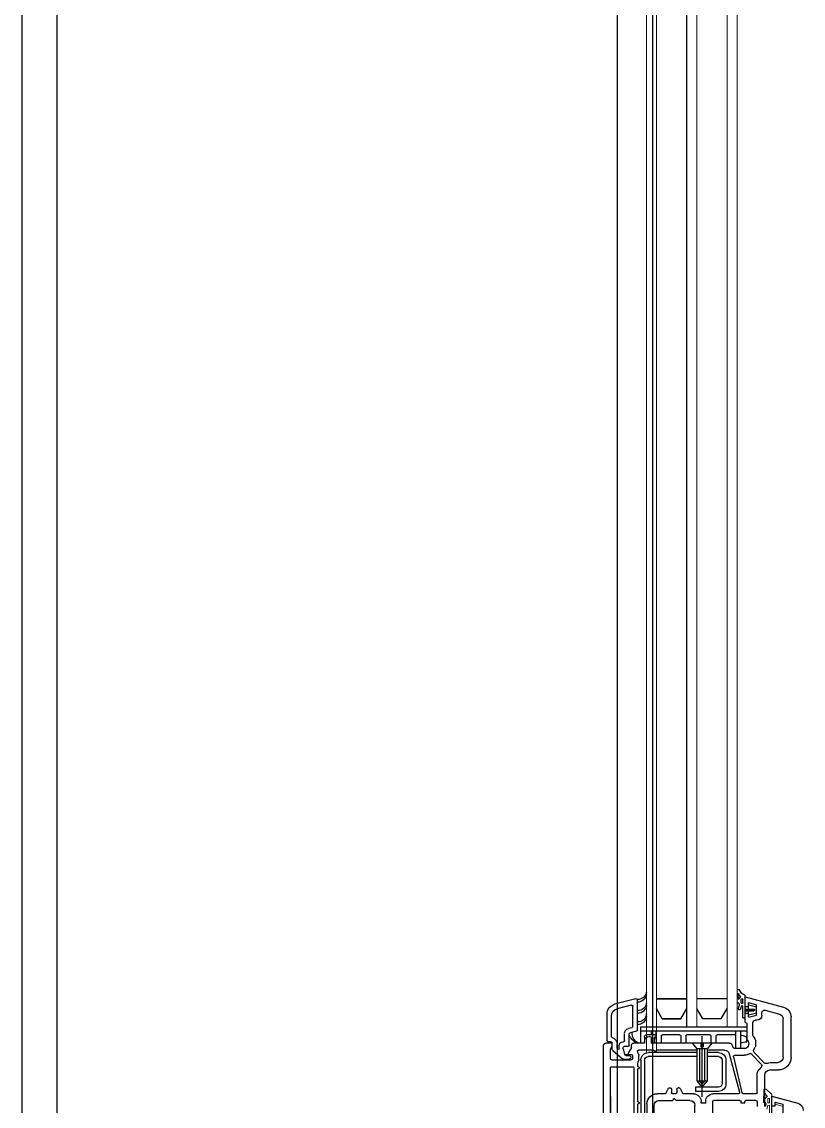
# Model space of a CAD drawing. Header units: millimetres. Extents: x 3616 to 17812, y 1698 to 9799.
# Drawn here: x 5267.5 to 5577.2, y 6884.4 to 7314 of the extents above; entities that cross this region are included whole.
import ezdxf

# ---------------------------------------------------------------- set-up
doc = ezdxf.new("R2010")
doc.units = ezdxf.units.MM
for name, color, linetype, lineweight in [('3', 4, 'Continuous', 15), ('column', 250, 'Continuous', 30), ('d4', 254, 'Continuous', 0)]:
    doc.layers.add(name, color=color, linetype=linetype, lineweight=lineweight)
doc.layers.add('d', color=254, linetype='Continuous')

# ---------------------------------------------------------------- blocks, each defined once
blk = doc.blocks.new('6.3.2')
at = {"layer": '3', "lineweight": 5}
for p, q in [((-62.18, -107.34), (-62.18, -607.5)), ((-58.18, -107.34), (-58.18, -607.5)), ((-46.23, -107.23), (-46.23, -607.5)), ((-46.18, -107.34), (-46.18, -607.5)), ((-46.18, -107.34), (-46.18, -607.5)), ((-42.23, -107.23), (-42.23, -607.5)), ((-42.18, -107.34), (-42.18, -607.5)), ((-42.18, -107.34), (-42.18, -607.5)), ((-30.18, -107.34), (-30.18, -607.5)), ((-30.18, -107.34), (-30.18, -607.5)), ((-26.18, -107.34), (-26.18, -607.5)), ((-26.18, -107.34), (-26.18, -607.5))]:
    blk.add_line(p, q, dxfattribs=at)
at = {"layer": 'd'}
for p, q in [((-79.13, -50), (-79.13, -100.02)), ((-76.41, -79.8), (-76.41, -68.48)), ((-76.41, -79.8), (-76.41, -68.48)), ((-65.64, -76.64), (-65.64, -69.61)), ((-65.64, -76.64), (-65.64, -69.61)), ((-64.36, -94.21), (-64.36, -69.61)), ((-64.36, -94.21), (-64.36, -69.61)), ((-62.91, -94.13), (-62.91, -69.61)), ((-62.91, -94.13), (-62.91, -69.61)), ((-61.93, -76.9), (-61.93, -69.61)), ((-61.93, -76.9), (-61.93, -69.61)), ((-59.11, -72.97), (-59.11, -76.29)), ((-59.11, -72.97), (-59.11, -76.29)), ((-42.96, -72.97), (-42.96, -76.29)), ((-42.96, -72.97), (-42.96, -76.29)), ((-12.48, -69.77), (-12.48, -79.89)), ((-12.48, -69.77), (-12.48, -80)), ((-12.48, -69.77), (-12.48, -79.89)), ((-12.48, -69.77), (-12.48, -80)), ((-8, -72.69), (-8, -76.77)), ((-8, -72.69), (-8, -76.77)), ((-65, -77.11), (-65.21, -77.11)), ((-65, -77.11), (-65.21, -77.11)), ((-65, -77.59), (-65, -77.11)), ((-65, -77.59), (-65, -77.11)), ((-40.46, -77.24), (-40.46, -77.9)), ((-38.68, -77.24), (-40.46, -77.24)), ((-40.46, -77.24), (-40.46, -77.9)), ((-38.68, -77.24), (-40.46, -77.24)), ((-38.68, -77.24), (-38.68, -77.9)), ((-38.68, -77.24), (-38.68, -77.9)), ((-35.94, -77.79), (-35.94, -73.1)), ((-35.94, -77.79), (-35.94, -73.1)), ((-24.61, -77.14), (-24.61, -77.79)), ((-24.61, -77.14), (-24.61, -77.79)), ((-23.21, -77.14), (-24.52, -77.14)), ((-23.21, -77.14), (-24.52, -77.14)), ((-23.21, -77.14), (-23.21, -77.79)), ((-23.21, -77.14), (-23.21, -77.79)), ((-18.27, -77.79), (-18.27, -75.86)), ((-18.27, -77.79), (-18.27, -75.86)), ((-15.25, -77.76), (-15.25, -75.86)), ((-15.25, -75.86), (-15.25, -88.33)), ((-15.25, -75.86), (-15.25, -88.33)), ((-12.48, -76.09), (-11.16, -76.09)), ((-12.48, -76.09), (-11.16, -76.09)), ((-12.48, -80), (-2.22, -77.23)), ((-12.09, -79.89), (-2.22, -77.23)), ((-11.16, -76.09), (-11.16, -77.61)), ((-11.16, -77.61), (-8, -76.77)), ((-11.16, -77.61), (-8, -76.77)), ((-65.64, -90.44), (-65.64, -78.06)), ((-65.64, -90.42), (-65.64, -78.06)), ((-65.64, -90.44), (-65.64, -78.06)), ((-65.64, -90.42), (-65.64, -78.06)), ((-65.14, -77.59), (-65, -77.59)), ((-65.14, -77.59), (-65, -77.59)), ((-54.84, -80.9), (-57.93, -80.9)), ((-54.84, -80.9), (-57.93, -80.9)), ((-57.31, -78.29), (-51.85, -78.29)), ((-57.31, -78.29), (-51.85, -78.29)), ((-53.53, -82.96), (-54.4, -81.18)), ((-53.53, -82.96), (-54.4, -81.18)), ((-52.19, -82.74), (-52.19, -81.4)), ((-52.19, -82.74), (-52.19, -81.4)), ((-52.19, -82.74), (-52.19, -81.4)), ((-52.19, -82.74), (-52.19, -81.4)), ((-50.59, -80.9), (-51.69, -80.9)), ((-50.59, -80.9), (-51.69, -80.9)), ((-51.37, -78.79), (-51.37, -78.93)), ((-51.37, -78.79), (-51.37, -78.93)), ((-50.9, -78.93), (-51.37, -78.93)), ((-50.9, -78.93), (-51.37, -78.93)), ((-50.9, -78.79), (-50.9, -78.93)), ((-50.9, -78.79), (-50.9, -78.93)), ((-44.96, -78.29), (-50.42, -78.29)), ((-44.96, -78.29), (-50.42, -78.29)), ((-50.09, -82.74), (-50.09, -81.4)), ((-50.09, -82.74), (-50.09, -81.4)), ((-50.09, -82.74), (-50.09, -81.4)), ((-50.09, -82.74), (-50.09, -81.4)), ((-48.74, -82.96), (-47.88, -81.18)), ((-48.74, -82.96), (-47.88, -81.18)), ((-43.46, -80.9), (-47.43, -80.9)), ((-43.46, -80.9), (-47.43, -80.9)), ((-40.15, -103.73), (-40.15, -79.75)), ((-40.15, -103.73), (-40.15, -79.75)), ((-25.72, -80.9), (-35.68, -80.9)), ((-25.72, -80.9), (-35.68, -80.9)), ((-25.11, -78.29), (-35.44, -78.29)), ((-25.11, -78.29), (-35.44, -78.29)), ((-29.33, -96.74), (-25.23, -81.53)), ((-29.33, -96.74), (-25.23, -81.53)), ((-27.68, -95.56), (-24.31, -81.28)), ((-27.68, -95.56), (-24.31, -81.28)), ((-18.77, -80.9), (-23.82, -80.9)), ((-18.77, -80.9), (-23.82, -80.9)), ((-18.77, -78.29), (-22.71, -78.29)), ((-18.77, -78.29), (-22.71, -78.29)), ((-18.27, -81.4), (-18.27, -88.49)), ((-18.27, -81.4), (-18.27, -88.49)), ((-53.08, -83.24), (-52.69, -83.24)), ((-53.08, -83.24), (-52.69, -83.24)), ((-49.19, -83.24), (-49.59, -83.24)), ((-49.19, -83.24), (-49.59, -83.24)), ((-42.73, -83.51), (-42.73, -81.82)), ((-33.65, -81.82), (-42.73, -81.82)), ((-42.73, -83.51), (-42.73, -81.82)), ((-33.65, -81.82), (-42.73, -81.82)), ((-33.6, -83.49), (-42.73, -83.49)), ((-33.6, -83.49), (-42.73, -83.49)), ((-42.15, -85.99), (-40.15, -83.49)), ((-42.15, -85.99), (-40.15, -83.49)), ((-41.15, -85.99), (-40.15, -84.74)), ((-38.15, -85.99), (-40.15, -83.49)), ((-38.15, -85.99), (-40.15, -83.49)), ((-39.15, -85.99), (-40.15, -84.74)), ((-32.1, -94.13), (-32.1, -84.99)), ((-32.1, -94.13), (-32.1, -84.99)), ((-30.65, -94.21), (-30.65, -84.82)), ((-30.65, -94.21), (-30.65, -84.82)), ((-42.15, -85.99), (-38.15, -85.99)), ((-42.15, -98.66), (-42.15, -85.99)), ((-42.15, -85.99), (-38.15, -85.99)), ((-42.15, -98.66), (-42.15, -85.99)), ((-41.15, -98.66), (-41.15, -85.99)), ((-41.15, -98.66), (-41.15, -85.99)), ((-40.15, -98.66), (-40.15, -85.99)), ((-40.15, -98.66), (-40.15, -85.99)), ((-39.15, -98.66), (-39.15, -85.99)), ((-39.15, -98.66), (-39.15, -85.99)), ((-38.15, -98.66), (-38.15, -85.99)), ((-38.15, -98.66), (-38.15, -85.99)), ((-75.91, -94.3), (-68.19, -94.3)), ((-75.91, -94.3), (-68.19, -94.3)), ((-65.64, -92.86), (-65.64, -91.87)), ((-65.64, -92.86), (-65.64, -91.87)), ((-65, -90.92), (-65.21, -90.92)), ((-65, -90.92), (-65.21, -90.92)), ((-65.17, -94.52), (-65.17, -96.19)), ((-65.17, -94.52), (-65.17, -96.19)), ((-65.14, -91.39), (-65, -91.39)), ((-65.14, -91.39), (-65, -91.39)), ((-65, -91.39), (-65, -90.92)), ((-65, -91.39), (-65, -90.92)), ((-20.35, -96.52), (-16.77, -92.78)), ((-20.35, -96.52), (-16.77, -92.78)), ((-19.46, -97.28), (-15.54, -93.19)), ((-19.46, -97.28), (-15.54, -93.19)), ((-16.72, -91.45), (-17.59, -90.4)), ((-16.72, -91.45), (-17.59, -90.4)), ((-14.51, -92.93), (-13.62, -93.21)), ((-14.51, -92.93), (-13.62, -93.21)), ((-13.25, -90.33), (-9.85, -90.33)), ((-13.25, -90.33), (-9.85, -90.33)), ((-12.71, -93.35), (-10.01, -93.35)), ((-12.71, -93.35), (-10.01, -93.35)), ((-76.41, -94.8), (-76.41, -98.36)), ((-76.41, -94.8), (-76.41, -98.36)), ((-76.35, -98.6), (-75.68, -99.82)), ((-76.35, -98.6), (-75.68, -99.82)), ((-75.68, -98.43), (-75.69, -101.02)), ((-75.68, -98.43), (-75.69, -101.02)), ((-75.5, -98.05), (-71.58, -94.76)), ((-75.5, -98.05), (-71.58, -94.76)), ((-71.4, -98.73), (-70.8, -96.44)), ((-71.4, -98.73), (-70.8, -96.44)), ((-71.26, -94.64), (-69.01, -94.64)), ((-71.26, -94.64), (-69.01, -94.64)), ((-70.82, -96.52), (-68.19, -96.52)), ((-70.82, -96.52), (-68.19, -96.52)), ((-70.32, -96.07), (-69.01, -96.07)), ((-70.32, -96.07), (-69.01, -96.07)), ((-69.28, -96.52), (-69.28, -96.69)), ((-69.28, -96.52), (-69.28, -96.69)), ((-69.15, -97.2), (-68.25, -98.75)), ((-69.15, -97.2), (-68.25, -98.75)), ((-67.69, -96.02), (-67.69, -94.8)), ((-67.69, -96.02), (-67.69, -94.8)), ((-59.41, -98.22), (-65.35, -98.22)), ((-59.41, -98.22), (-65.35, -98.22)), ((-59.41, -98.22), (-65.35, -98.22)), ((-59.41, -98.22), (-65.35, -98.22)), ((-42.15, -95.63), (-61.41, -95.63)), ((-42.15, -95.63), (-61.41, -95.63)), ((-42.15, -97.21), (-61.36, -97.21)), ((-42.15, -97.21), (-61.36, -97.21)), ((-58.46, -97.21), (-58.93, -97.21)), ((-58.46, -97.21), (-58.93, -97.21)), ((-58.46, -97.59), (-58.93, -97.59)), ((-58.93, -97.72), (-58.93, -97.59)), ((-58.46, -97.72), (-58.46, -97.59)), ((-42.15, -98.22), (-57.98, -98.22)), ((-42.15, -98.22), (-57.98, -98.22)), ((-42.15, -98.22), (-57.98, -98.22)), ((-42.15, -98.22), (-57.98, -98.22)), ((-44.04, -101.02), (-42.15, -98.66)), ((-44.04, -101.02), (-42.15, -98.66)), ((-38.15, -98.66), (-42.15, -98.66)), ((-38.15, -98.66), (-42.15, -98.66)), ((-33.6, -95.63), (-38.15, -95.63)), ((-33.6, -95.63), (-38.15, -95.63)), ((-33.65, -97.21), (-38.15, -97.21)), ((-33.65, -97.21), (-38.15, -97.21)), ((-31.26, -98.22), (-38.15, -98.22)), ((-31.37, -98.22), (-38.15, -98.22)), ((-31.26, -98.22), (-38.15, -98.22)), ((-31.37, -98.22), (-38.15, -98.22)), ((-36.26, -101.02), (-38.15, -98.66)), ((-36.26, -101.02), (-38.15, -98.66)), ((-27.19, -96.17), (-23.28, -96.17)), ((-27.19, -96.17), (-23.28, -96.17)), ((-22.53, -96.32), (-21.45, -96.75)), ((-22.53, -96.32), (-21.45, -96.75)), ((-19.59, -98.5), (-19.01, -99.43)), ((-19.59, -98.5), (-19.01, -99.43)), ((-8.01, -95.35), (-8.01, -110.53)), ((-8.01, -95.35), (-8.01, -110.53)), ((-4.85, -95.33), (-4.85, -111.34)), ((-4.85, -95.33), (-4.85, -111.34)), ((-75.69, -101.02), (-78.13, -101.02)), ((-75.69, -101.02), (-78.13, -101.02)), ((-77.76, -101.96), (-77.76, -112.47)), ((-77.76, -101.96), (-77.76, -112.47)), ((-76.18, -101.46), (-77.26, -101.46)), ((-76.18, -101.46), (-77.26, -101.46)), ((-73.79, -98.83), (-73.79, -100.43)), ((-73.79, -98.83), (-73.79, -100.43)), ((-72.94, -98.83), (-72.94, -99.96)), ((-72.94, -98.83), (-72.94, -99.96)), ((-71.44, -101.46), (-71.32, -101.46)), ((-71.44, -101.46), (-71.32, -101.46)), ((-69.48, -99.57), (-70.91, -99.57)), ((-69.48, -99.57), (-70.91, -99.57)), ((-70.82, -101.96), (-70.82, -104.55)), ((-70.82, -101.96), (-70.82, -104.55)), ((-68.98, -100.07), (-68.98, -104.55)), ((-68.98, -100.07), (-68.98, -104.55)), ((-68.11, -99.26), (-68.11, -100.02)), ((-68.11, -99.26), (-68.11, -100.02)), ((-64.49, -101.02), (-67.11, -101.02)), ((-64.49, -101.02), (-67.11, -101.02)), ((-62.96, -101.02), (-64.49, -101.02)), ((-64.49, -107.34), (-64.49, -101.02)), ((-62.96, -101.02), (-64.49, -101.02)), ((-64.49, -107.34), (-64.49, -101.02)), ((-62.96, -101.64), (-62.96, -101.02)), ((-62.96, -103.31), (-62.96, -101.02)), ((-62.96, -101.64), (-62.96, -101.02)), ((-62.96, -103.31), (-62.96, -101.02)), ((-60.28, -103.14), (-60.28, -101.02)), ((-60.28, -103.14), (-60.28, -101.02)), ((-29.25, -101.02), (-60.28, -101.02)), ((-29.25, -101.02), (-60.28, -101.02)), ((-59.14, -103.21), (-59.14, -101.02)), ((-59.14, -103.21), (-59.14, -101.02)), ((-58.28, -103.81), (-58.28, -101.02)), ((-58.28, -103.81), (-58.28, -101.02)), ((-58.28, -102.42), (-58.28, -105.76)), ((-58.28, -102.42), (-58.28, -105.76)), ((-56.31, -103.81), (-56.31, -101.02)), ((-56.31, -103.81), (-56.31, -101.02)), ((-48.56, -103.81), (-48.56, -101.02)), ((-48.56, -103.81), (-48.56, -101.02)), ((-46.58, -103.81), (-46.58, -101.02)), ((-46.58, -103.81), (-46.58, -101.02)), ((-40.64, -99.46), (-39.66, -99.46)), ((-40.64, -101.02), (-40.64, -99.46)), ((-40.64, -99.46), (-39.66, -99.46)), ((-40.64, -101.02), (-40.64, -99.46)), ((-40.15, -100.93), (-40.15, -99.46)), ((-40.15, -100.93), (-40.15, -99.46)), ((-39.66, -101.02), (-39.66, -99.46)), ((-39.66, -101.02), (-39.66, -99.46)), ((-36.58, -103.81), (-36.58, -101.02)), ((-36.58, -103.81), (-36.58, -101.02)), ((-34.6, -103.81), (-34.6, -101.02)), ((-34.6, -103.81), (-34.6, -101.02)), ((-28.34, -100.44), (-27.88, -99.43)), ((-28.34, -100.44), (-27.88, -99.43)), ((-23.12, -98.84), (-26.97, -98.84)), ((-23.12, -98.84), (-26.97, -98.84)), ((-26.84, -105.76), (-26.84, -98.84)), ((-26.84, -105.76), (-26.84, -98.84)), ((-24.86, -105.76), (-24.86, -98.84)), ((-24.86, -105.76), (-24.86, -98.84)), ((-22.37, -101.5), (-22.36, -102.47)), ((-22.37, -101.5), (-22.36, -102.47)), ((-22.36, -108.68), (-22.36, -102.47)), ((-22.36, -108.68), (-22.36, -102.47)), ((-22.36, -108.68), (-22.36, -102.47)), ((-22.36, -108.68), (-22.36, -102.47)), ((-19.84, -103.7), (-19.01, -102.37)), ((-19.84, -103.7), (-19.01, -102.37)), ((-18.86, -99.96), (-18.86, -101.85)), ((-18.86, -99.96), (-18.86, -101.85)), ((-76.05, -103.71), (-76.05, -111.62)), ((-76.05, -103.71), (-76.05, -111.62)), ((-67.9, -107.08), (-69.32, -106.72)), ((-67.9, -107.08), (-69.32, -106.72)), ((-66.05, -105.69), (-68.6, -105.04)), ((-66.05, -105.69), (-68.6, -105.04)), ((-65.68, -106.17), (-65.68, -118)), ((-65.68, -106.17), (-65.68, -118)), ((-22.36, -105.76), (-64.49, -105.76)), ((-22.36, -105.76), (-64.49, -105.76)), ((-22.36, -107.34), (-64.49, -107.34)), ((-22.36, -107.34), (-64.49, -107.34)), ((-58.78, -104.31), (-61.96, -104.31)), ((-58.78, -104.31), (-61.96, -104.31)), ((-60.78, -103.64), (-60.96, -103.64)), ((-60.78, -103.64), (-60.96, -103.64)), ((-60.17, -104.31), (-60.17, -105.76)), ((-60.17, -104.31), (-60.17, -105.76)), ((-58.28, -103.21), (-59.14, -103.21)), ((-58.28, -103.21), (-59.14, -103.21)), ((-49.06, -104.31), (-55.81, -104.31)), ((-49.06, -104.31), (-55.81, -104.31)), ((-42.18, -107.34), (-46.18, -107.34)), ((-42.18, -107.34), (-46.18, -107.34)), ((-37.08, -104.31), (-46.08, -104.31)), ((-37.08, -104.31), (-46.08, -104.31)), ((-26.84, -104.31), (-34.1, -104.31)), ((-26.84, -104.31), (-34.1, -104.31)), ((-19.99, -104.23), (-19.99, -109.04)), ((-19.99, -104.23), (-19.99, -109.04)), ((-67.52, -107.57), (-67.52, -115.48)), ((-67.52, -107.57), (-67.52, -115.48)), ((-62.18, -111.47), (-62.18, -112.52)), ((-62.18, -111.47), (-62.18, -112.52)), ((-55.87, -110.64), (-58.18, -114.71)), ((-55.87, -110.64), (-58.18, -114.71)), ((-55.87, -110.64), (-48.49, -110.64)), ((-48.49, -110.64), (-55.87, -110.64)), ((-55.87, -110.64), (-48.49, -110.64)), ((-48.49, -110.64), (-55.87, -110.64)), ((-48.49, -110.64), (-46.18, -114.71)), ((-48.49, -110.64), (-46.18, -114.71)), ((-39.87, -110.64), (-42.18, -114.71)), ((-39.87, -110.64), (-42.18, -114.71)), ((-32.49, -110.64), (-39.87, -110.64)), ((-32.49, -110.64), (-39.87, -110.64)), ((-32.49, -110.64), (-30.18, -114.71)), ((-32.49, -110.64), (-30.18, -114.71)), ((-23.94, -110.98), (-23.94, -115.76)), ((-23.94, -110.98), (-23.02, -110.98)), ((-23.94, -110.98), (-23.94, -115.76)), ((-23.94, -110.98), (-23.02, -110.98)), ((-23.02, -109.18), (-23.02, -120)), ((-23.02, -109.18), (-22.86, -109.18)), ((-23.02, -109.18), (-23.02, -119.3)), ((-23.02, -109.18), (-23.02, -120)), ((-23.02, -109.18), (-22.86, -109.18)), ((-23.02, -109.18), (-23.02, -119.3)), ((-21.7, -111.26), (-18.54, -112.11)), ((-21.7, -111.26), (-18.54, -112.11)), ((-21.7, -111.37), (-21.7, -117.03)), ((-21.7, -111.37), (-21.7, -117.03)), ((-18.43, -110.04), (-18.99, -110.04)), ((-18.43, -110.04), (-18.99, -110.04)), ((-68.14, -115.96), (-73.79, -114.53)), ((-68.14, -115.96), (-73.79, -114.53)), ((-62.18, -115.92), (-62.18, -116.97)), ((-62.18, -115.92), (-62.18, -116.97)), ((-25.49, -114.21), (-25.62, -114.75)), ((-25.49, -114.21), (-25.62, -114.75)), ((-25.62, -114.75), (-25.55, -115.29)), ((-25.62, -114.75), (-25.55, -115.29)), ((-25.55, -115.29), (-25.42, -115.63)), ((-25.55, -115.29), (-25.42, -115.63)), ((-25.01, -114.21), (-25.49, -114.21)), ((-25.01, -114.21), (-25.49, -114.21)), ((-25.42, -115.63), (-25.28, -116.03)), ((-25.42, -115.63), (-25.28, -116.03)), ((-25.01, -114.21), (-25.01, -114.21)), ((-24.54, -115.69), (-25.01, -114.21)), ((-25.01, -114.21), (-25.01, -114.21)), ((-24.54, -115.69), (-25.01, -114.21)), ((-24.54, -115.69), (-23.94, -115.76)), ((-24.54, -115.69), (-23.94, -115.76)), ((-23.02, -112.78), (-21.7, -112.78)), ((-23.02, -112.78), (-21.7, -112.78)), ((-23.02, -119.3), (-7.81, -115.2)), ((-23.02, -119.3), (-7.81, -115.2)), ((-23.02, -115.5), (-21.7, -115.5)), ((-23.02, -115.5), (-21.7, -115.5)), ((-22.72, -113.81), (-19.62, -113.81)), ((-22.72, -113.81), (-19.62, -113.81)), ((-22.72, -114.14), (-19.62, -114.14)), ((-22.72, -114.14), (-19.62, -114.14)), ((-22.72, -114.48), (-19.62, -114.48)), ((-22.72, -114.48), (-19.62, -114.48)), ((-21.72, -112.12), (-18.52, -112.98)), ((-21.72, -112.12), (-18.52, -112.98)), ((-21.72, -116.17), (-18.52, -115.3)), ((-21.72, -116.17), (-18.52, -115.3)), ((-18.54, -112.11), (-18.54, -116.18)), ((-18.54, -112.11), (-18.54, -116.18)), ((-16.43, -112.04), (-16.43, -113.03)), ((-16.43, -112.04), (-16.43, -113.03)), ((-15.17, -113.99), (-9.49, -112.46)), ((-15.17, -113.99), (-9.49, -112.46)), ((-66.3, -118.49), (-74.75, -116.34)), ((-66.3, -118.49), (-74.75, -116.34)), ((-62.18, -120.26), (-62.18, -121.23)), ((-62.18, -120.26), (-62.18, -121.23)), ((-58.18, -118.52), (-46.18, -118.52)), ((-46.18, -118.52), (-58.18, -118.52)), ((-58.18, -118.52), (-46.18, -118.52)), ((-46.18, -118.52), (-58.18, -118.52)), ((-30.18, -118.52), (-42.18, -118.52)), ((-30.18, -118.52), (-42.18, -118.52)), ((-25.82, -116.84), (-26.23, -116.84)), ((-25.82, -116.84), (-26.23, -116.84)), ((-25.96, -119.73), (-25.82, -118.86)), ((-25.96, -119.73), (-25.82, -118.86)), ((-25.89, -120.47), (-25.96, -119.73)), ((-25.89, -120.47), (-25.96, -119.73)), ((-25.55, -116.84), (-25.82, -116.84)), ((-25.55, -116.84), (-25.82, -116.84)), ((-25.82, -118.52), (-25.49, -118.45)), ((-25.82, -118.52), (-25.49, -118.45)), ((-25.82, -118.86), (-25.82, -118.52)), ((-25.82, -118.86), (-25.82, -118.52)), ((-25.49, -116.7), (-25.55, -116.84)), ((-25.49, -116.7), (-25.55, -116.84)), ((-25.35, -120.2), (-25.55, -120.47)), ((-25.35, -120.2), (-25.55, -120.47)), ((-25.28, -116.37), (-25.49, -116.7)), ((-25.28, -116.37), (-25.49, -116.7)), ((-25.49, -118.45), (-25.35, -118.72)), ((-25.49, -118.45), (-25.35, -118.72)), ((-25.35, -118.72), (-25.15, -118.99)), ((-25.35, -118.72), (-25.15, -118.99)), ((-25.22, -119.73), (-25.35, -120.2)), ((-25.22, -119.73), (-25.35, -120.2)), ((-25.28, -116.03), (-25.28, -116.37)), ((-25.28, -116.03), (-25.28, -116.37)), ((-24.74, -119.26), (-25.22, -119.73)), ((-24.74, -119.26), (-25.22, -119.73)), ((-25.15, -118.99), (-24.95, -119.13)), ((-25.15, -118.99), (-24.95, -119.13)), ((-24.95, -119.13), (-24.74, -119.26)), ((-24.95, -119.13), (-24.74, -119.26)), ((-24.61, -116.9), (-24.61, -118.25)), ((-24.61, -116.9), (-24.61, -118.25)), ((-23.94, -116.9), (-23.94, -118.25)), ((-23.94, -116.9), (-23.94, -118.25)), ((-21.7, -117.03), (-18.54, -116.18)), ((-21.7, -117.03), (-18.54, -116.18)), ((-25.28, -122.09), (-26.18, -122.09)), ((-25.28, -122.09), (-26.18, -122.09)), ((-25.55, -120.47), (-25.89, -120.47)), ((-25.55, -120.47), (-25.89, -120.47))]:
    blk.add_line(p, q, dxfattribs=at)
at = {"layer": 'd', "lineweight": 5}
for p, q in [((-62.18, -97.34), (-62.18, -597.5)), ((-58.18, -97.34), (-58.18, -597.5))]:
    blk.add_line(p, q, dxfattribs=at)
at = {"layer": 'd'}
blk.add_lwpolyline([(-67.1, -68.48, 0.414214), (-67.6, -67.98), (-75.91, -67.98, 0.414214), (-76.41, -68.48), (-76.41, -91.12, 0.414214), (-75.91, -91.62), (-67.6, -91.62, 0.414214), (-67.1, -91.12)], format="xyb", close=True, dxfattribs=at)
blk.add_lwpolyline([(-67.1, -68.48, 0.414214), (-67.6, -67.98), (-75.91, -67.98, 0.414214), (-76.41, -68.48), (-76.41, -91.12, 0.414214), (-75.91, -91.62), (-67.6, -91.62, 0.414214), (-67.1, -91.12)], format="xyb", close=True, dxfattribs=at)
for centre, radius, start, end in [((-65.14, -76.61), 0.5, 182.6654, 270), ((-65.14, -76.62), 0.5, 182.6654, 270), ((-65.14, -76.61), 0.5, 182.6654, 270), ((-65.14, -76.62), 0.5, 182.6654, 270), ((-57.93, -76.9), 4, 180, 270), ((-57.93, -76.9), 4, 180, 270), ((-57.11, -76.29), 2, 180, 270), ((-57.11, -76.29), 2, 180, 270), ((-44.96, -76.29), 2, 270, 0), ((-44.96, -76.29), 2, 270, 0), ((-3, -74.33), 3, 285.0983, 0), ((-65.14, -78.09), 0.5, 90, 177.3346), ((-65.14, -78.09), 0.5, 90, 177.3346), ((-65.14, -78.09), 0.5, 90, 177.3346), ((-65.14, -78.09), 0.5, 90, 177.3346), ((-54.84, -81.4), 0.5, 25.9445, 90), ((-54.84, -81.4), 0.5, 25.9445, 90), ((-51.69, -81.4), 0.5, 90, 180), ((-51.69, -81.4), 0.5, 90, 180), ((-51.87, -78.79), 0.5, 0, 87.3346), ((-51.87, -78.79), 0.5, 0, 87.3346), ((-51.87, -78.79), 0.5, 0, 87.3346), ((-51.87, -78.79), 0.5, 0, 87.3346), ((-50.4, -78.79), 0.5, 92.6654, 180), ((-50.4, -78.79), 0.5, 92.6654, 180), ((-50.59, -81.4), 0.5, 0, 90), ((-50.59, -81.4), 0.5, 0, 90), ((-47.43, -81.4), 0.5, 90, 154.0555), ((-47.43, -81.4), 0.5, 90, 154.0555), ((-43.46, -77.9), 3, 270, 0), ((-43.46, -77.9), 3, 270, 0), ((-35.68, -77.9), 3, 180, 270), ((-35.68, -77.9), 3, 180, 270), ((-35.44, -77.79), 0.5, 180, 270), ((-35.44, -77.79), 0.5, 180, 270), ((-25.72, -81.4), 0.5, 344.9477, 90), ((-25.72, -81.4), 0.5, 344.9477, 90), ((-25.11, -77.79), 0.5, 270, 0), ((-25.11, -77.79), 0.5, 270, 0), ((-23.82, -81.4), 0.5, 90, 166.7206), ((-23.82, -81.4), 0.5, 90, 166.7206), ((-22.71, -77.79), 0.5, 180, 270), ((-22.71, -77.79), 0.5, 180, 270), ((-18.77, -77.79), 0.5, 270, 0), ((-18.77, -77.79), 0.5, 270, 0), ((-18.77, -81.4), 0.5, 0, 90), ((-18.77, -81.4), 0.5, 0, 90), ((-53.08, -82.74), 0.5, 205.9445, 270), ((-53.08, -82.74), 0.5, 205.9445, 270), ((-52.69, -82.74), 0.5, 270, 0), ((-52.69, -82.74), 0.5, 270, 0), ((-49.59, -82.74), 0.5, 180, 270), ((-49.59, -82.74), 0.5, 180, 270), ((-49.19, -82.74), 0.5, 270, 334.0555), ((-49.19, -82.74), 0.5, 270, 334.0555), ((-33.65, -84.82), 3, 0, 90), ((-33.65, -84.82), 3, 0, 90), ((-33.6, -84.99), 1.5, 0, 90), ((-33.6, -84.99), 1.5, 0, 90), ((-15.27, -88.49), 3, 180, 219.4684), ((-15.27, -88.49), 3, 180, 219.4684), ((-13.25, -88.33), 2, 180, 270), ((-13.25, -88.33), 2, 180, 270), ((-75.91, -94.8), 0.5, 90, 180), ((-75.91, -94.8), 0.5, 90, 180), ((-68.19, -94.8), 0.5, 0, 90), ((-68.19, -94.8), 0.5, 0, 90), ((-65.14, -90.42), 0.5, 182.6654, 270), ((-65.14, -90.42), 0.5, 182.6654, 270), ((-65.14, -91.89), 0.5, 90, 177.3346), ((-65.14, -91.89), 0.5, 90, 177.3346), ((-66.17, -94.52), 1, 0, 34.6262), ((-66.17, -94.52), 1, 0, 34.6262), ((-61.36, -94.21), 3, 180, 270), ((-61.36, -94.21), 3, 180, 270), ((-61.41, -94.13), 1.5, 180, 270), ((-61.41, -94.13), 1.5, 180, 270), ((-33.65, -94.21), 3, 270, 0), ((-33.65, -94.21), 3, 270, 0), ((-33.6, -94.13), 1.5, 270, 0), ((-33.6, -94.13), 1.5, 270, 0), ((-17.49, -92.09), 1, 316.2165, 39.4684), ((-17.49, -92.09), 1, 316.2165, 39.4684), ((-14.81, -93.88), 1, 72.3643, 136.2165), ((-14.81, -93.88), 1, 72.3643, 136.2165), ((-12.71, -90.35), 3, 252.3643, 270), ((-12.71, -90.35), 3, 252.3643, 270), ((-10.01, -95.35), 2, 0, 90), ((-10.01, -95.35), 2, 0, 90), ((-9.85, -95.33), 5, 0, 90), ((-9.85, -95.33), 5, 0, 90), ((-75.91, -98.36), 0.5, 180, 208.5609), ((-75.91, -98.36), 0.5, 180, 208.5609), ((-75.91, -98.36), 0.5, 180, 208.5609), ((-75.91, -98.36), 0.5, 180, 208.5609), ((-75.18, -98.43), 0.5, 129.9751, 180), ((-75.18, -98.43), 0.5, 129.9751, 180), ((-73.37, -98.83), 0.426, 0, 180), ((-73.37, -98.83), 0.426, 0, 180), ((-71.26, -95.14), 0.5, 90, 129.9751), ((-71.26, -95.14), 0.5, 90, 129.9751), ((-70.87, -98.98), 0.59, 154.2907, 265.8991), ((-70.87, -98.98), 0.59, 154.2907, 265.8991), ((-70.32, -96.57), 0.5, 90, 165.2199), ((-70.32, -96.57), 0.5, 90, 165.2199), ((-68.28, -96.69), 1, 180, 210.0902), ((-68.28, -96.69), 1, 180, 210.0902), ((-69.01, -95.36), 0.712, 270, 90), ((-69.01, -95.36), 0.712, 270, 90), ((-69.11, -99.26), 1, 0, 30.0902), ((-69.11, -99.26), 1, 0, 30.0902), ((-68.19, -96.02), 0.5, 270, 0), ((-68.19, -96.02), 0.5, 270, 0), ((-65.27, -97.85), 0.37, 168.9804, 270), ((-65.27, -97.85), 0.37, 168.9804, 270), ((-66.17, -96.19), 1, 325.3738, 0), ((-66.17, -96.19), 1, 325.3738, 0), ((-59.43, -97.72), 0.5, 272.6654, 0), ((-59.43, -97.72), 0.5, 272.6654, 0), ((-57.96, -97.72), 0.5, 180, 267.3346), ((-57.96, -97.72), 0.5, 180, 267.3346), ((-31.26, -96.22), 2, 270, 344.9477), ((-31.26, -96.22), 2, 270, 344.9477), ((-27.19, -95.67), 0.5, 166.7206, 270), ((-27.19, -95.67), 0.5, 166.7206, 270), ((-23.28, -98.17), 2, 68.0132, 90), ((-23.28, -98.17), 2, 68.0132, 90), ((-21.07, -95.82), 1, 248.0132, 316.2165), ((-21.07, -95.82), 1, 248.0132, 316.2165), ((-18.74, -97.97), 1, 136.2165, 211.8498), ((-18.74, -97.97), 1, 136.2165, 211.8498), ((-78.13, -100.02), 1, 180, 270), ((-78.13, -100.02), 1, 180, 270), ((-77.26, -101.96), 0.5, 90, 180), ((-77.26, -101.96), 0.5, 90, 180), ((-76.18, -100.96), 0.5, 270, 352.2615), ((-76.18, -100.96), 0.5, 270, 352.2615), ((-76.79, -100.43), 3, 290.7962, 0), ((-76.79, -100.43), 3, 290.7962, 0), ((-71.44, -99.96), 1.5, 180, 270), ((-71.44, -99.96), 1.5, 180, 270), ((-71.32, -101.96), 0.5, 0, 90), ((-71.32, -101.96), 0.5, 0, 90), ((-69.48, -100.07), 0.5, 0, 90), ((-69.48, -100.07), 0.5, 0, 90), ((-61.65, -107.89), 8.25, 123.6965, 152.7682), ((-61.65, -107.89), 8.25, 123.6965, 152.7682), ((-67.11, -100.02), 1, 180, 270), ((-67.11, -100.02), 1, 180, 270), ((-63.25, -105.11), 4.61, 117.3505, 181.4083), ((-63.25, -105.11), 4.61, 117.3505, 181.4083), ((-60.96, -101.64), 2, 180, 270), ((-60.96, -101.64), 2, 180, 270), ((-29.25, -100.02), 1, 270, 335.4738), ((-29.25, -100.02), 1, 270, 335.4738), ((-26.97, -99.84), 1, 90, 155.4738), ((-26.97, -99.84), 1, 90, 155.4738), ((-22.47, -94.29), 7.21, 250.6083, 270.8093), ((-22.47, -94.29), 7.21, 250.6083, 270.8093), ((-23.12, -99.84), 1, 51.9951, 90), ((-23.12, -99.84), 1, 51.9951, 90), ((-24.55, -102.24), 2.16, 317.6915, 345.0457), ((-24.55, -102.24), 2.16, 317.6915, 345.0457), ((-23.89, -100.82), 2.25, 312.8502, 51.9951), ((-23.89, -100.82), 2.25, 312.8502, 51.9951), ((-19.86, -99.96), 1, 0, 31.8498), ((-19.86, -99.96), 1, 0, 31.8498), ((-19.86, -101.85), 1, 328.1502, 0), ((-19.86, -101.85), 1, 328.1502, 0), ((-75.55, -103.71), 0.5, 110.7962, 180), ((-75.55, -103.71), 0.5, 110.7962, 180), ((-68.82, -104.78), 2, 180, 255.595), ((-68.82, -104.78), 2, 180, 255.595), ((-68.48, -104.55), 0.5, 180, 255.595), ((-68.48, -104.55), 0.5, 180, 255.595), ((-68.02, -107.57), 0.5, 0, 75.595), ((-68.02, -107.57), 0.5, 0, 75.595), ((-66.18, -106.17), 0.5, 0, 75.595), ((-66.18, -106.17), 0.5, 0, 75.595), ((-61.96, -103.31), 1, 180, 270), ((-61.96, -103.31), 1, 180, 270), ((-60.78, -103.14), 0.5, 270, 0), ((-60.78, -103.14), 0.5, 270, 0), ((-58.78, -103.81), 0.5, 270, 0), ((-58.78, -103.81), 0.5, 270, 0), ((-55.81, -103.81), 0.5, 180, 270), ((-55.81, -103.81), 0.5, 180, 270), ((-49.06, -103.81), 0.5, 270, 0), ((-49.06, -103.81), 0.5, 270, 0), ((-46.08, -103.81), 0.5, 180, 270), ((-46.08, -103.81), 0.5, 180, 270), ((-37.08, -103.81), 0.5, 270, 0), ((-37.08, -103.81), 0.5, 270, 0), ((-34.1, -103.81), 0.5, 180, 270), ((-34.1, -103.81), 0.5, 180, 270), ((-24.23, -101.9), 2.18, 253.1065, 306.1968), ((-24.23, -101.9), 2.18, 253.1065, 306.1968), ((-18.99, -104.23), 1, 148.1502, 180), ((-18.99, -104.23), 1, 148.1502, 180), ((-73.05, -111.62), 3, 180, 255.7689), ((-73.05, -111.62), 3, 180, 255.7689), ((-65.54, -111.71), 3.37, 4.1075, 92.3867), ((-65.54, -111.71), 3.37, 4.1075, 92.3867), ((-65.36, -112.63), 3.18, 1.8977, 95.7937), ((-65.36, -112.63), 3.18, 1.8977, 95.7937), ((-22.86, -108.68), 0.5, 270, 0), ((-22.86, -108.68), 0.5, 270, 0), ((-18.99, -109.04), 1, 180, 270), ((-18.99, -109.04), 1, 180, 270), ((-18.43, -112.04), 2, 0, 90), ((-18.43, -112.04), 2, 0, 90), ((-10.01, -110.53), 2, 285.0983, 0), ((-10.01, -110.53), 2, 285.0983, 0), ((-8.85, -111.34), 4, 285.0983, 0), ((-73.76, -112.47), 4, 180, 255.7689), ((-73.76, -112.47), 4, 180, 255.7689), ((-68.02, -115.48), 0.5, 255.7689, 0), ((-68.02, -115.48), 0.5, 255.7689, 0), ((-65.54, -116.16), 3.37, 4.1075, 92.3867), ((-65.54, -116.16), 3.37, 4.1075, 92.3867), ((-65.36, -117.07), 3.18, 1.8977, 95.7937), ((-65.36, -117.07), 3.18, 1.8977, 95.7937), ((-22.72, -114.14), 0.337, 90, 270), ((-22.72, -114.14), 0.337, 90, 270), ((-19.62, -114.14), 0.337, 270, 90), ((-19.62, -114.14), 0.337, 270, 90), ((-15.43, -113.03), 1, 180, 285.0983), ((-15.43, -113.03), 1, 180, 285.0983), ((-66.18, -118), 0.5, 255.7689, 0), ((-66.18, -118), 0.5, 255.7689, 0), ((-65.75, -120.75), 3.6, 7.67, 88.8241), ((-65.75, -120.75), 3.6, 7.67, 88.8241), ((-65.55, -121.65), 3.39, 5.6539, 91.9656), ((-65.55, -121.65), 3.39, 5.6539, 91.9656), ((-22.24, -123.12), 3.22, 104.109, 161.2552), ((-24.27, -116.9), 0.337, 0, 180), ((-24.27, -116.9), 0.337, 0, 180), ((-24.27, -118.25), 0.337, 180, 0), ((-24.27, -118.25), 0.337, 180, 0)]:
    blk.add_arc(centre, radius, start, end, dxfattribs=at)
for points in [[(-65.35, -93.95), (-65.37, -93.92), (-65.57, -93.61), (-65.61, -93.22), (-65.64, -92.86)], [(-65.35, -93.95), (-65.37, -93.92), (-65.57, -93.61), (-65.61, -93.22), (-65.64, -92.86)], [(-65.35, -96.76), (-65.37, -96.79), (-65.57, -97.11), (-65.61, -97.5), (-65.64, -97.85)], [(-65.35, -96.76), (-65.37, -96.79), (-65.57, -97.11), (-65.61, -97.5), (-65.64, -97.85)]]:
    blk.add_open_spline(points, degree=3, knots=[0.286726, 0.286726, 0.286726, 0.286726, 0.397468, 1.422763, 1.422763, 1.422763, 1.422763], dxfattribs=at)
at = {"layer": 'd4'}
for p, q in [((-13.42, -71.56), (-13.42, -76.35)), ((-13.42, -71.56), (-13.42, -76.35)), ((-15.03, -75.88), (-14.9, -76.21)), ((-15.03, -75.88), (-14.9, -76.21)), ((-14.97, -77.29), (-15.03, -77.43)), ((-14.97, -77.29), (-15.03, -77.43)), ((-14.76, -76.95), (-14.97, -77.29)), ((-14.76, -76.95), (-14.97, -77.29)), ((-14.9, -76.21), (-14.76, -76.62)), ((-14.9, -76.21), (-14.76, -76.62)), ((-14.76, -76.62), (-14.76, -76.95)), ((-14.76, -76.62), (-14.76, -76.95)), ((-14.02, -76.28), (-14.49, -74.8)), ((-14.02, -76.28), (-14.49, -74.8)), ((-14.02, -76.28), (-13.42, -76.35)), ((-14.02, -76.28), (-13.42, -76.35)), ((-12.5, -76.09), (-11.18, -76.09)), ((-12.5, -76.09), (-11.18, -76.09)), ((-12.5, -80.59), (-12.5, -76.09)), ((-11.2, -76.76), (-8, -75.89)), ((-11.2, -76.76), (-8, -75.89)), ((-11.18, -76.09), (-11.2, -76.76)), ((-15.3, -77.43), (-15.71, -77.43)), ((-15.3, -77.43), (-15.71, -77.43)), ((-15.66, -82.68), (-15.71, -77.43)), ((-15.44, -80.32), (-15.3, -79.45)), ((-15.44, -80.32), (-15.3, -79.45)), ((-15.37, -81.06), (-15.44, -80.32)), ((-15.37, -81.06), (-15.44, -80.32)), ((-15.03, -81.06), (-15.37, -81.06)), ((-15.03, -81.06), (-15.37, -81.06)), ((-15.03, -77.43), (-15.3, -77.43)), ((-15.03, -77.43), (-15.3, -77.43)), ((-15.3, -79.11), (-14.97, -79.04)), ((-15.3, -79.11), (-14.97, -79.04)), ((-15.3, -79.45), (-15.3, -79.11)), ((-15.3, -79.45), (-15.3, -79.11)), ((-14.83, -80.79), (-15.03, -81.06)), ((-14.83, -80.79), (-15.03, -81.06)), ((-14.97, -79.04), (-14.83, -79.31)), ((-14.97, -79.04), (-14.83, -79.31)), ((-14.83, -79.31), (-14.63, -79.58)), ((-14.83, -79.31), (-14.63, -79.58)), ((-14.7, -80.32), (-14.83, -80.79)), ((-14.7, -80.32), (-14.83, -80.79)), ((-12.5, -80.59), (-14.76, -82.68)), ((-12.5, -80.59), (-14.76, -82.68)), ((-14.23, -79.85), (-14.7, -80.32)), ((-14.23, -79.85), (-14.7, -80.32)), ((-14.63, -79.58), (-14.43, -79.71)), ((-14.63, -79.58), (-14.43, -79.71)), ((-14.43, -79.71), (-14.23, -79.85)), ((-14.43, -79.71), (-14.23, -79.85)), ((-14.09, -77.49), (-14.09, -78.84)), ((-14.09, -77.49), (-14.09, -78.84)), ((-13.42, -77.49), (-13.42, -78.84)), ((-13.42, -77.49), (-13.42, -78.84)), ((-14.76, -82.68), (-15.66, -82.68)), ((-14.76, -82.68), (-15.66, -82.68))]:
    blk.add_line(p, q, dxfattribs=at)
for centre, start, end in [((-13.75, -77.49), 0, 180), ((-13.75, -77.49), 0, 180), ((-13.75, -78.84), 180, 0), ((-13.75, -78.84), 180, 0)]:
    blk.add_arc(centre, 0.337, start, end, dxfattribs=at)

msp = doc.modelspace()

# ---------------------------------------------------------------- linework, layer by layer
at = {"layer": 'column'}
for p, q in [((5281.54, 5430.64), (5281.54, 8401.2)), ((5503.54, 5430.64), (5503.54, 8401.2))]:
    msp.add_line(p, q, dxfattribs=at)
msp.add_lwpolyline([(5267.54, 5430.64), (5517.54, 5430.64), (5517.54, 8401.2), (5267.54, 8401.2)], close=True, dxfattribs=at)

# ---------------------------------------------------------------- block references
at = {"layer": 'd', "linetype": 'Continuous', "xscale": -1, "rotation": 180}
msp.add_blockref('6.3.2', (5577.2, 6808.41), dxfattribs=at)

doc.saveas('drawing.dxf')
